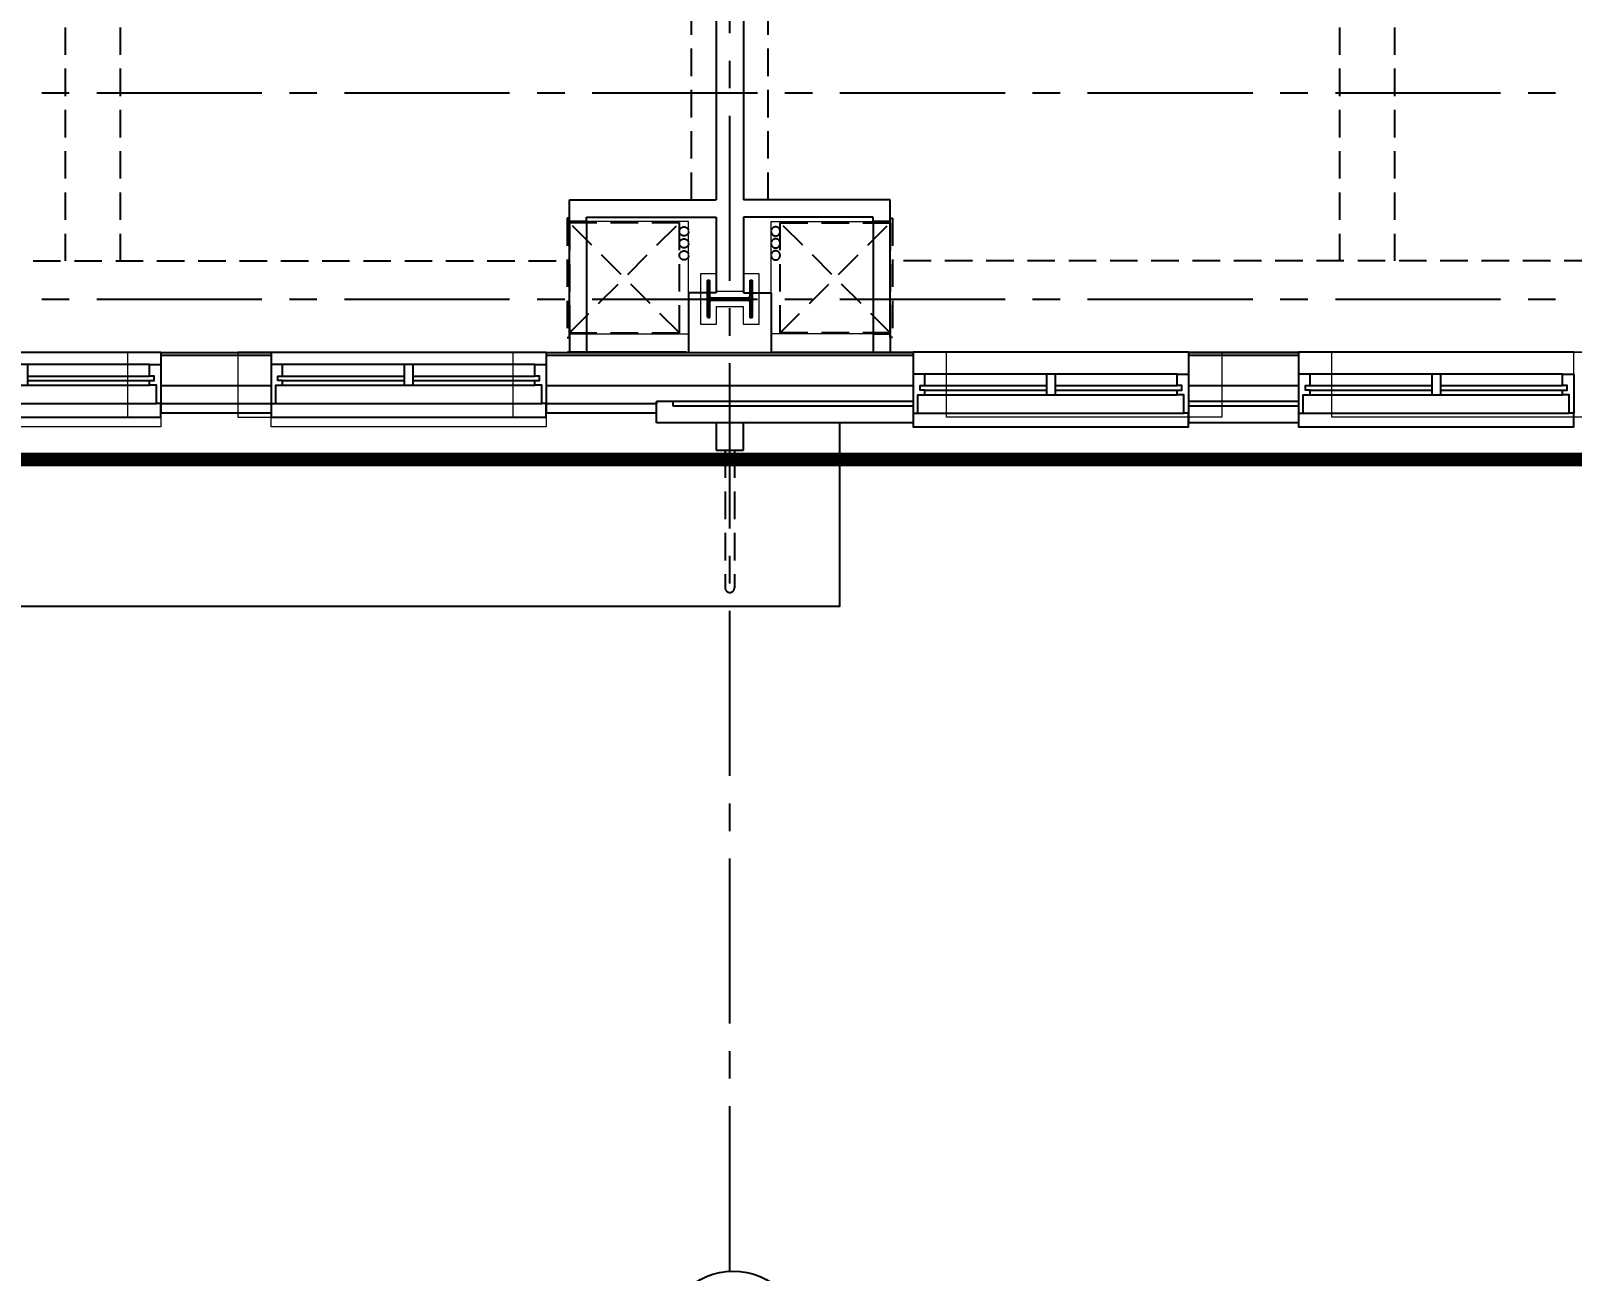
# Model space of a CAD drawing. Header units: inches. Extents: x 12000 to 16048, y 0 to 3185.
# Drawn here: x 14535.6 to 14871.6, y 632.2 to 902.7 of the extents above; entities that cross this region are included whole.
import ezdxf
from ezdxf.enums import TextEntityAlignment as Align

# ---------------------------------------------------------------- set-up
doc = ezdxf.new("R2010")
doc.units = ezdxf.units.IN
doc.header["$LTSCALE"] = 48
doc.header["$MEASUREMENT"] = 0
for name, pattern in [('CENTER2', [1.125, 0.75, -0.125, 0.125, -0.125]), ('HIDDEN', [0.375, 0.25, -0.125]), ('HIDDEN2', [0.1875, 0.125, -0.0625]), ('PHANTOM2', [1.25, 0.625, -0.125, 0.125, -0.125, 0.125, -0.125])]:
    doc.linetypes.add(name, pattern=pattern)
for name, color, linetype in [('_0_Objects', 8, 'Continuous'), ('A-Door-Head', 8, 'Continuous'), ('A-Flor-Ovhd', 8, 'HIDDEN2'), ('A-Flor-Soffit', 8, 'HIDDEN2'), ('A-Glaz', 8, 'Continuous'), ('A-Glaz-Sill', 8, 'Continuous'), ('A-Grid(3-32)', 8, 'CENTER2'), ('A-HVAC', 8, 'HIDDEN2'), ('A-Roof-Below', 8, 'Continuous'), ('A-Site-Property', 8, 'PHANTOM2'), ('A-Wall-Full', 8, 'Continuous'), ('A-Wall-Hatch', 8, 'Continuous'), ('S-Grid-Iden', 8, 'Continuous')]:
    doc.layers.add(name, color=color, linetype=linetype)
for name, color, linetype, lineweight in [('A-Detl-Hatch', 8, 'Continuous', 18), ('S-Detl-Hatch', 8, 'Continuous', 18), ('S-Detl-Wide', 8, 'Continuous', 35)]:
    doc.layers.add(name, color=color, linetype=linetype, lineweight=lineweight)
doc.layers.add('G-Anno-Nplt', color=8, linetype='Continuous', lineweight=18, plot=False)
doc.styles.get("Standard").update_dxf_attribs({"font": 'arial.ttf'})

# ---------------------------------------------------------------- blocks, each defined once
blk = doc.blocks.new('EXTERIOR WINDOW-2')
at = {"layer": 'A-Glaz'}
for p, q in [((10575, -9214.54), (10601.5, -9214.54)), ((10575, -9215.54), (10601.5, -9215.54)), ((10603.5, -9214.54), (10630, -9214.54)), ((10603.5, -9215.54), (10630, -9215.54)), ((10575, -9216.54), (10630, -9216.54))]:
    blk.add_line(p, q, dxfattribs=at)
for points in [[(10575, -9214.54), (10575, -9212.04), (10572.5, -9212.04), (10572.5, -9220.54), (10573.5, -9220.54), (10573.5, -9216.54), (10575, -9216.54), (10575, -9215.54), (10574, -9215.54), (10574, -9214.54), (10575, -9214.54)], [(10630, -9214.54), (10630, -9212.04), (10632.5, -9212.04), (10632.5, -9220.54), (10631.5, -9220.54), (10631.5, -9216.54), (10630, -9216.54), (10630, -9215.54), (10631, -9215.54), (10631, -9214.54), (10630, -9214.54)]]:
    blk.add_lwpolyline(points, dxfattribs=at)
blk.add_lwpolyline([(10603.5, -9212.04), (10601.5, -9212.04), (10601.5, -9216.54), (10603.5, -9216.54)], close=True, dxfattribs=at)
at = {"layer": 'A-Glaz-Sill'}
for p, q in [((10632.5, -9209.38), (10572.5, -9209.38)), ((10630, -9212.04), (10575, -9212.04)), ((10573.5, -9220.54), (10631.5, -9220.54))]:
    blk.add_line(p, q, dxfattribs=at)
blk.add_lwpolyline([(10572.5, -9220.54), (10572.5, -9223.54), (10632.5, -9223.54), (10632.5, -9220.54)], dxfattribs=at)
blk = doc.blocks.new('EXTERIOR WINDOW')
at = {"layer": 'A-Glaz'}
for p, q in [((3829.83, -10349.67), (3856.33, -10349.67)), ((3829.83, -10350.67), (3856.33, -10350.67)), ((3829.83, -10351.67), (3884.83, -10351.67)), ((3858.33, -10349.67), (3884.83, -10349.67)), ((3858.33, -10350.67), (3884.83, -10350.67))]:
    blk.add_line(p, q, dxfattribs=at)
for points in [[(3829.83, -10349.67), (3829.83, -10347.17), (3827.33, -10347.17), (3827.33, -10355.67), (3828.33, -10355.67), (3828.33, -10351.67), (3829.83, -10351.67), (3829.83, -10350.67), (3828.83, -10350.67), (3828.83, -10349.67), (3829.83, -10349.67)], [(3884.83, -10349.67), (3884.83, -10347.17), (3887.33, -10347.17), (3887.33, -10355.67), (3886.33, -10355.67), (3886.33, -10351.67), (3884.83, -10351.67), (3884.83, -10350.67), (3885.83, -10350.67), (3885.83, -10349.67), (3884.83, -10349.67)]]:
    blk.add_lwpolyline(points, dxfattribs=at)
blk.add_lwpolyline([(3858.33, -10347.17), (3856.33, -10347.17), (3856.33, -10351.67), (3858.33, -10351.67)], close=True, dxfattribs=at)
at = {"layer": 'A-Glaz-Sill'}
for p, q in [((3887.33, -10342.42), (3827.33, -10342.42)), ((3884.83, -10347.17), (3829.83, -10347.17)), ((3828.33, -10355.67), (3886.33, -10355.67))]:
    blk.add_line(p, q, dxfattribs=at)
blk.add_lwpolyline([(3827.33, -10355.67), (3827.33, -10358.67), (3887.33, -10358.67), (3887.33, -10355.67)], dxfattribs=at)
blk = doc.blocks.new('2ND FLOOR CORE & SHELL')
at = {"layer": 'A-Roof-Below'}
blk.add_lwpolyline([(10200.5, -9224.75), (10200.5, -9264.75), (10696.5, -9264.75), (10696.5, -9224.75)], dxfattribs=at)
at = {"layer": 'A-Wall-Full'}
for p, q in [((10548.5, -9209.38), (10572.5, -9209.38)), ((10548.5, -9209.38), (10548.5, -9222.63)), ((10572.5, -9209.38), (10572.5, -9222.63)), ((10632.5, -9209.38), (10712.5, -9209.38)), ((10632.5, -9209.38), (10632.5, -9222.63)), ((10712.5, -9209.34), (10712.5, -9224.71)), ((10772.5, -9209.34), (10772.5, -9224.71)), ((10772.5, -9209.38), (10796.5, -9209.38)), ((10796.5, -9209.34), (10796.5, -9224.71)), ((10572.5, -9222.63), (10548.5, -9222.63)), ((10656.5, -9222.63), (10632.5, -9222.63)), ((10656.5, -9224.75), (10656.5, -9222.63)), ((10712.5, -9224.75), (10656.5, -9224.75)), ((10796.5, -9224.75), (10772.5, -9224.75))]:
    blk.add_line(p, q, dxfattribs=at)
at = {"layer": 'A-Wall-Hatch'}
for p, q in [((10548.5, -9210), (10572.5, -9210)), ((10632.5, -9210), (10712.5, -9210)), ((10772.5, -9210), (10796.5, -9210)), ((10548.5, -9216.62), (10572.5, -9216.62)), ((10632.5, -9216.62), (10712.5, -9216.62)), ((10772.5, -9216.62), (10796.5, -9216.62)), ((10572.5, -9220.63), (10548.5, -9220.63)), ((10656.5, -9220.63), (10632.5, -9220.63)), ((10656.5, -9220.13), (10656.5, -9220.63)), ((10656.5, -9222.63), (10656.5, -9220.13)), ((10712.5, -9220.13), (10656.5, -9220.13)), ((10660.12, -9221.13), (10660.12, -9220.13)), ((10712.5, -9221.13), (10660.12, -9221.13)), ((10796.5, -9220.13), (10772.5, -9220.13)), ((10796.5, -9221.13), (10772.5, -9221.13))]:
    blk.add_line(p, q, dxfattribs=at)
for name, p in [('EXTERIOR WINDOW-2', (-84, 0)), ('EXTERIOR WINDOW-2', (0, 0)), ('EXTERIOR WINDOW', (6885.17, 1133.05)), ('EXTERIOR WINDOW', (6969.17, 1133.05))]:
    blk.add_blockref(name, p)
blk = doc.blocks.new('*U9')
at = {"layer": 'A-Detl-Hatch'}
h = blk.add_hatch(dxfattribs=at)
h.set_pattern_fill('ANSI32', color=256, scale=6, style=0)
h.set_pattern_definition([(45, (0, -4.865), (-1.591, 1.591), []), (45, (1.0607, -4.865), (-1.591, 1.591), [])])
edge = h.paths.add_edge_path()
edge.add_line((3.98, -9.73), (3.98, -9.295))
edge.add_line((3.98, -9.295), (0.645, -9.295))
edge.add_arc((0.645, -8.795), 0.5, 180, 270, ccw=False)
edge.add_line((0.145, -8.795), (0.145, -0.935))
edge.add_arc((0.645, -0.935), 0.5, 90, 180, ccw=False)
edge.add_line((0.645, -0.435), (3.98, -0.435))
edge.add_line((3.98, -0.435), (3.98, 0))
edge.add_line((3.98, 0), (-3.98, 0))
edge.add_line((-3.98, 0), (-3.98, -0.435))
edge.add_line((-3.98, -0.435), (-0.645, -0.435))
edge.add_arc((-0.645, -0.935), 0.5, 0, 90, ccw=False)
edge.add_line((-0.145, -0.935), (-0.145, -8.795))
edge.add_arc((-0.645, -8.795), 0.5, -90, 0, ccw=False)
edge.add_line((-0.645, -9.295), (-3.98, -9.295))
edge.add_line((-3.98, -9.295), (-3.98, -9.73))
edge.add_line((-3.98, -9.73), (3.98, -9.73))
at = {"linetype": 'ByBlock'}
blk.add_lwpolyline([(3.98, -9.73), (3.98, -9.295), (0.645, -9.295, -0.4142136), (0.145, -8.795), (0.145, -0.935, -0.4142136), (0.645, -0.435), (3.98, -0.435), (3.98, 0), (-3.98, 0), (-3.98, -0.435), (-0.645, -0.435, -0.4142136), (-0.145, -0.935), (-0.145, -8.795, -0.4142136), (-0.645, -9.295), (-3.98, -9.295), (-3.98, -9.73)], format="xyb", close=True, dxfattribs=at)
blk = doc.blocks.new('W10X33')
at = {"layer": 'S-Detl-Hatch'}
blk.add_lwpolyline([(13773.28, -7309.78), (13773.28, -7306.34), (13769.45, -7306.34), (13769.45, -7300.48), (13773.28, -7300.48), (13773.28, -7297.05), (13762.32, -7297.05), (13762.32, -7300.48), (13766.16, -7300.48), (13766.16, -7306.34), (13762.32, -7306.34), (13762.32, -7309.78)], close=True, dxfattribs=at)
at = {"layer": 'S-Detl-Wide'}
blk.add_blockref('*U9', (13767.8, -7298.55), dxfattribs=at)
blk = doc.blocks.new('Column Bubble')
blk.add_circle((-0.0042, -0.0024), 0.1562)
blk.add_attdef('XX', text='', height=0.0938).set_placement((0, 0), align=Align.MIDDLE_CENTER)
blk = doc.blocks.new('2ND FLOOR - STRUCTURAL GRID')
at = {"layer": 'A-Grid(3-32)'}
for p, q in [((10672.5, -9409.77), (10672.5, -7426.01)), ((8104.5, -9152.75), (11912.5, -9152.75)), ((8104.5, -9197.75), (11912.5, -9197.75))]:
    blk.add_line(p, q, dxfattribs=at)
at = {"rotation": 270}
blk.add_blockref('W10X33', (17975.91, 4570.05), dxfattribs=at)
at = {"layer": 'S-Grid-Iden', "xscale": 96, "yscale": 96, "zscale": 96}
blk.add_blockref('Column Bubble', (10673.65, -9424.53), dxfattribs=at).add_auto_attribs({'XX': '24'})
blk = doc.blocks.new('HVAC UNIT NICHE')
at = {"layer": 'A-Door-Head'}
blk.add_lwpolyline([(4, 0), (28.5, 0), (28.5, -3.75), (4, -3.75)], close=True, dxfattribs=at)
at = {"layer": 'A-HVAC'}
for p, q in [((4.25, 0), (28.25, -24)), ((4.25, -24), (28.25, 0))]:
    blk.add_line(p, q, dxfattribs=at)
for points in [[(3.25, 0), (29.25, 0), (29.25, 0.5), (3.25, 0.5)], [(4.25, -24), (28.25, -24), (28.25, 0), (4.25, 0)]]:
    blk.add_lwpolyline(points, close=True, dxfattribs=at)
for centre in [(21.13, -25), (23.75, -25), (26.36, -25)]:
    blk.add_circle(centre, 1, dxfattribs=at)
at = {"layer": 'A-Wall-Full'}
for p, q in [((4, 0), (0, 0)), ((4, -3.75), (4, 0)), ((28.5, 0), (33.25, 0)), ((28.5, -3.75), (28.5, 0)), ((33.25, 0), (33.25, -26)), ((4, -3.75), (0, -3.75)), ((28.5, -3.75), (29.5, -3.75)), ((29.5, -3.75), (29.5, -26))]:
    blk.add_line(p, q, dxfattribs=at)
at = {"layer": 'G-Anno-Nplt'}
blk.add_lwpolyline([(4, 0), (4, -26), (28.5, -26), (28.5, 0)], close=True, dxfattribs=at)
blk = doc.blocks.new('King Studio 1')
at = {"layer": 'A-Flor-Soffit'}
for p, q in [((9.12, 260.64), (188.88, 260.64)), ((79.12, 146.75), (79.12, 260.64)), ((91.12, 146.75), (91.12, 260.64)), ((215.63, 247.38), (215.63, 146.75))]:
    blk.add_line(p, q, dxfattribs=at)
at = {"layer": 'A-Wall-Full'}
for p, q in [((214.57, 280.62), (188.58, 280.62)), ((215.02, 267.64), (215.02, 280.65)), ((221, 267.64), (215.02, 267.64)), ((221, 251.13), (221, 267.64)), ((214.88, 251.13), (221, 251.13)), ((214.88, 247.38), (221, 247.38))]:
    blk.add_line(p, q, dxfattribs=at)
blk.add_lwpolyline([(221, 6), (221, 59.9), (215.63, 59.9), (215.63, 84), (221, 84), (221, 247.38)], dxfattribs=at)
at = {"layer": 'G-Anno-Nplt'}
blk.add_line((9.12, 280.62), (215.02, 280.62), dxfattribs=at)
for points in [[(40, 280.62), (100, 280.62), (100, 296.87), (40, 296.87)], [(124, 280.59), (184, 280.59), (184, 296.87), (124, 296.87)], [(32.75, 294.75), (92.75, 294.75), (92.75, 280.62), (32.75, 280.62)], [(116.75, 294.75), (176.75, 294.75), (176.75, 280.62), (116.75, 280.62)]]:
    blk.add_lwpolyline(points, close=True, dxfattribs=at)
at = {"xscale": -1, "rotation": 90}
blk.add_blockref('HVAC UNIT NICHE', (189.02, 280.62), dxfattribs=at)
blk = doc.blocks.new('BANNER PLAN')
for p, q in [((-1, -6), (-1, -36)), ((1, -6), (1, -36))]:
    blk.add_line(p, q)
blk.add_lwpolyline([(-3, -6), (3, -6), (3, 0), (-3, 0)], close=True)
blk.add_arc((0, -36), 1, 180, 0)

msp = doc.modelspace()

# ---------------------------------------------------------------- linework, layer by layer
at = {"layer": 'A-Site-Property', "const_width": 3}
msp.add_lwpolyline([(12860, 809.2572, 0.00039089), (12716, 809.1446, 0.00127042), (12248, 807.2237), (12248, 1671.9933), (12248, 2571.9933), (15651.7518, 1937.5601, 0.00270737), (15800, 1910.7576), (15800, 809.2572), (12860, 809.2572)], format="xyb", dxfattribs=at)

# ---------------------------------------------------------------- block references
at = {"layer": '_0_Objects', "linetype": 'HIDDEN'}
msp.add_blockref('2ND FLOOR - STRUCTURAL GRID', (4015.5006, 10042.0072), dxfattribs=at)
at = {"layer": '_0_Objects'}
msp.add_blockref('2ND FLOOR CORE & SHELL', (4015.5006, 10042.0072), dxfattribs=at)
at = {"layer": '_0_Objects', "xscale": -1, "rotation": 180}
msp.add_blockref('King Studio 1', (14464, 1113.2572), dxfattribs=at)
at = {"layer": '_0_Objects', "rotation": 180}
msp.add_blockref('King Studio 1', (14912, 1113.2572), dxfattribs=at)
at = {"layer": 'A-Flor-Ovhd'}
msp.add_blockref('BANNER PLAN', (14688.0006, 817.2572), dxfattribs=at)

doc.saveas('drawing.dxf')
